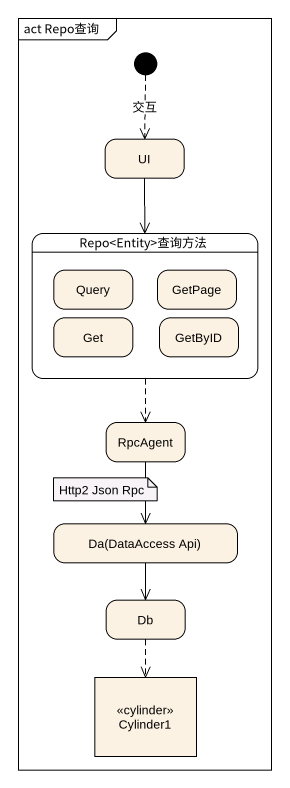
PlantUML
@startuml
mainframe act Repo查询
hide empty description
state UI
state "Repo<Entity>查询方法" as Repo_Entity_查询方法 {
  state Query
  state GetPage
  state Get
  state GetByID
}
state RpcAgent
state "Da(DataAccess Api)" as Da_DataAccess_Api
state Db
state Cylinder1 <<cylinder>>
[*] -[dashed]-> UI : 交互
UI --> Repo_Entity_查询方法
Repo_Entity_查询方法 -[dashed]-> RpcAgent
RpcAgent --> Da_DataAccess_Api
Da_DataAccess_Api --> Db
Db -[dashed]-> Cylinder1
note as N1
  Http2 Json Rpc
end note
@enduml
